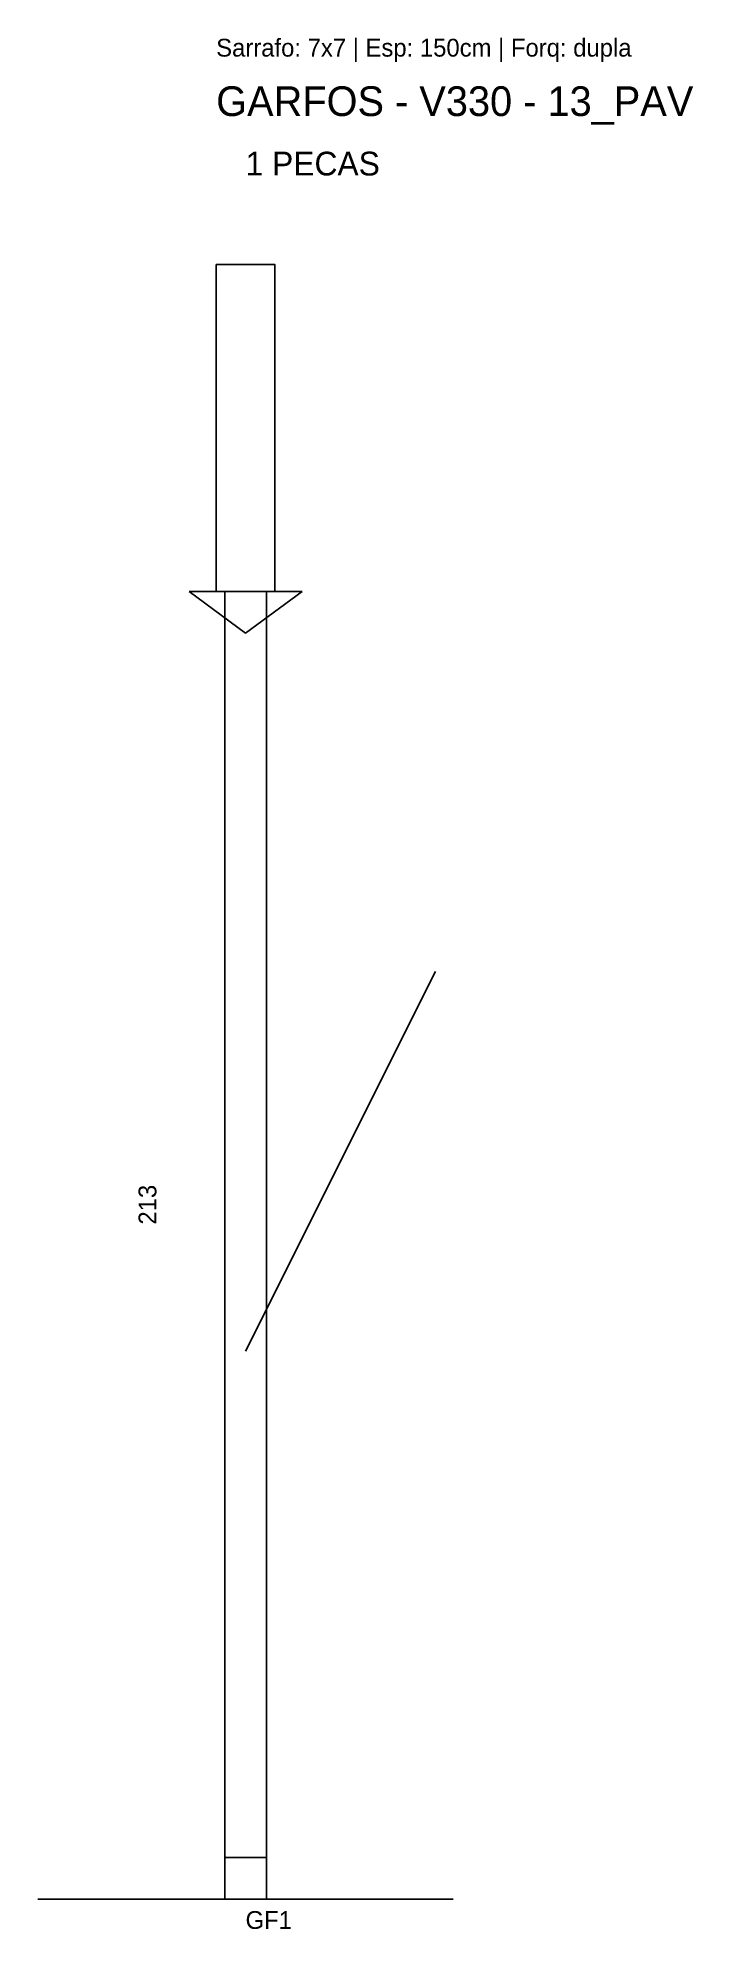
# Model space of a CAD drawing. Header units: metres. Extents: x -30 to 80, y -12 to 306.
import ezdxf

# ---------------------------------------------------------------- set-up
doc = ezdxf.new("R2010")
doc.units = ezdxf.units.M
for name, color, linetype in [('BARRA_ANCORAGEM', 6, 'Continuous'), ('COTA', 1, 'Continuous'), ('GARFOS', 5, 'Continuous'), ('NOMENCLATURA', 7, 'Continuous'), ('SARRAFOS', 3, 'Continuous'), ('VIGAS_REF', 1, 'Continuous')]:
    doc.layers.add(name, color=color, linetype=linetype)

msp = doc.modelspace()

# ---------------------------------------------------------------- linework, layer by layer
at = {"layer": 'BARRA_ANCORAGEM'}
msp.add_line((4.940934, 85.2), (36.890934, 149.1), dxfattribs=at)
at = {"layer": 'GARFOS'}
for p, q in [((4.940934, 206), (-4.559066, 213)), ((-4.559066, 213), (14.440934, 213)), ((4.940934, 206), (14.440934, 213))]:
    msp.add_line(p, q, dxfattribs=at)
at = {"layer": 'GARFOS', "linetype": 'CONTINUOUS'}
msp.add_line((-30, -7), (39.881868, -7), dxfattribs=at)
at = {"layer": 'GARFOS'}
msp.add_lwpolyline([(1.440934, 0), (8.440934, 0), (8.440934, 213), (1.440934, 213), (1.440934, 0)], dxfattribs=at)
at = {"layer": 'SARRAFOS'}
msp.add_lwpolyline([(1.440934, -7), (8.440934, -7), (8.440934, 0), (1.440934, 0), (1.440934, -7)], dxfattribs=at)
at = {"layer": 'VIGAS_REF'}
msp.add_lwpolyline([(0, 213), (9.881868, 213), (9.881868, 268), (0, 268), (0, 213)], dxfattribs=at)

# ---------------------------------------------------------------- texts
at = {"layer": 'COTA'}
msp.add_text('213', height=3, rotation=90, dxfattribs=at).set_placement((-10.059066, 106.5))
at = {"layer": 'NOMENCLATURA'}
for s, height, p in [('Sarrafo: 7x7 | Esp: 150cm | Forq: dupla', 3, (0, 303)), ('GARFOS - V330 - 13_PAV', 5, (0, 293)), ('1 PECAS', 4, (4.940934, 283)), ('GF1', 3, (4.940934, -12))]:
    msp.add_text(s, height=height, dxfattribs=at).set_placement(p)

doc.saveas('drawing.dxf')
